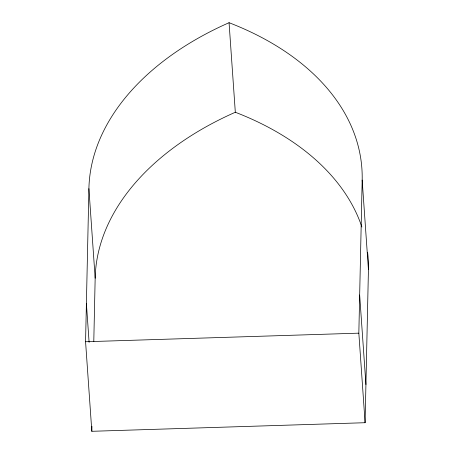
<?xml version="1.0" encoding="UTF-8"?>
<svg xmlns="http://www.w3.org/2000/svg" width="454" height="454" viewBox="0 0 454 454"><rect width="100%" height="100%" fill="white"/><g stroke="black" fill="none" stroke-linecap="round" stroke-linejoin="round"><path stroke-width="0.68" d="M85.568 341.743L88.905 188.654A295.69 191.248 -4 0 1 229.06 22.7A295.69 191.248 -4 0 1 362.173 180.073L368.432 269.631L365.095 422.714L91.827 431.3L85.568 341.743L358.836 333.157L362.173 180.073M91.827 431.3L91.935 426.357M93.785 341.675L95.164 278.211L88.905 188.654M359.664 295.009L365.93 384.561M358.836 333.157L365.095 422.714M229.06 22.7L235.32 112.257A295.69 191.248 -4 0 1 361.895 227.011M86.396 303.59L89.109 342.378M367.592 252.265A295.69 191.248 -4 0 1 368.432 269.631M95.164 278.211A295.69 191.248 -4 0 1 235.32 112.257"/></g></svg>
